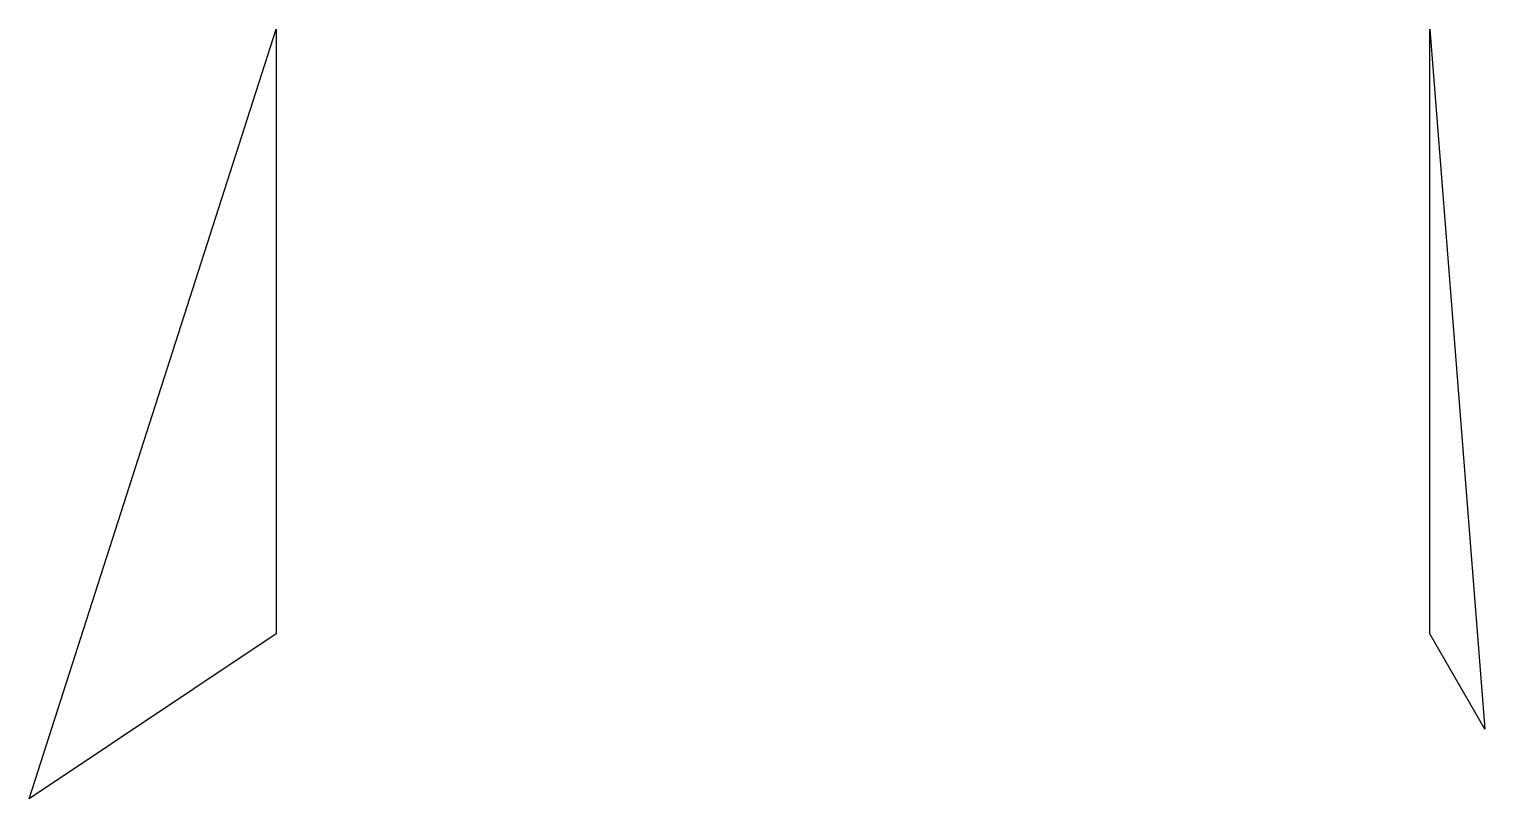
# Model space of a CAD drawing. Extents: x -0.9 to 0.69, y 0.48 to 1.32.
import ezdxf

# ---------------------------------------------------------------- set-up
doc = ezdxf.new("R2010")
doc.units = 0
doc.layers.add('PATCH', color=4, linetype='CONTINUOUS')

msp = doc.modelspace()

# ---------------------------------------------------------------- linework, layer by layer
at = {"layer": 'PATCH'}
for points in [[(-0.63, 1.32, 0.75), (-0.63, 0.66, 0.786264), (-0.9, 0.48, 0.94)], [(0.69, 0.555966, 0.933799), (0.63, 0.66, 0.786264), (0.63, 1.32, 0.75), (0.69, 0.555966, 0.933799)]]:
    msp.add_3dface(points, dxfattribs=at)

doc.saveas('drawing.dxf')
